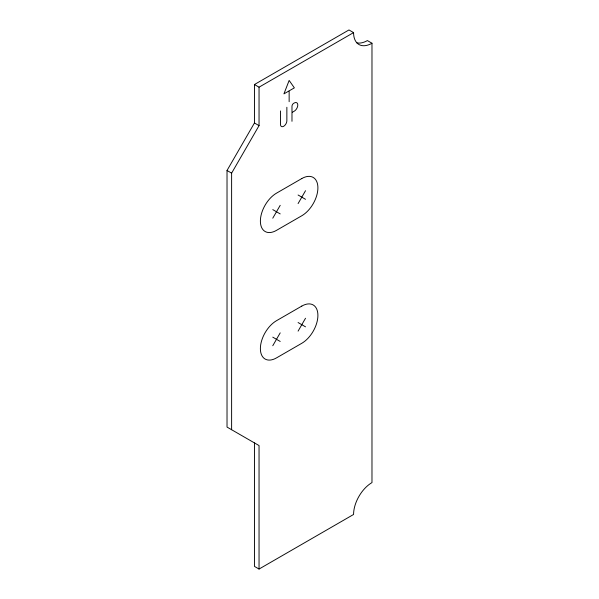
<?xml version="1.0" encoding="UTF-8"?>
<svg xmlns="http://www.w3.org/2000/svg" width="599" height="599" viewBox="0 0 599 599"><rect width="100%" height="100%" fill="white"/><g stroke="black" fill="none" stroke-linecap="round" stroke-linejoin="round"><path stroke-width="0.9" d="M259.045 569.05L259.045 445.566L227.021 427.072L227.021 170.49L254.448 122.982L254.448 84.526L348.97 29.95L353.575 32.608A26.034 15.027 -60 0 0 371.979 43.233L371.979 482.592A26.034 15.027 -60 0 0 353.575 514.474L259.045 569.05L254.448 566.392L254.448 442.908M231.618 429.73L231.618 173.148L259.045 125.64L259.045 87.177L353.575 32.608M272.77 218.201L280.205 205.33M298.085 203.593L305.52 190.714M272.77 345.743L280.205 332.864M298.085 331.127L305.52 318.249M288.778 91.07L283.933 93.871L289.145 80.431L294.356 87.851L289.145 90.861L289.145 101.688M292.349 112.283L294.244 111.189A5.017 2.898 -60 0 0 297.793 105.042A5.017 2.898 -60 0 0 294.244 102.998L293.705 103.305A2.441 1.408 -60 0 0 291.983 106.293L291.983 121.305M371.979 43.233L367.382 40.575A26.034 15.027 -60 0 1 356.719 42.806M254.448 84.526L259.045 87.177M254.448 122.982L259.045 125.64M298.085 195.004L305.52 199.302M227.021 170.49L231.618 173.148M272.77 209.62L280.205 213.91M298.085 322.539L305.52 326.837M272.77 337.155L280.205 341.445M286.861 107.258L286.861 120.766A4.5 2.598 -60 0 1 283.679 126.284A4.5 2.598 -60 0 1 280.497 124.442L280.497 110.935M301.799 178.554L276.491 193.17A22.777 13.148 -60 0 0 260.385 221.068A22.777 13.148 -60 0 0 276.491 230.368L301.799 215.752A22.777 13.148 -60 0 0 317.904 187.854A22.777 13.148 -60 0 0 301.799 178.554M301.799 306.089L276.491 320.705A22.777 13.148 -60 0 0 260.385 348.603A22.777 13.148 -60 0 0 276.491 357.903L301.799 343.287A22.777 13.148 -60 0 0 317.904 315.388A22.777 13.148 -60 0 0 301.799 306.089"/></g></svg>
